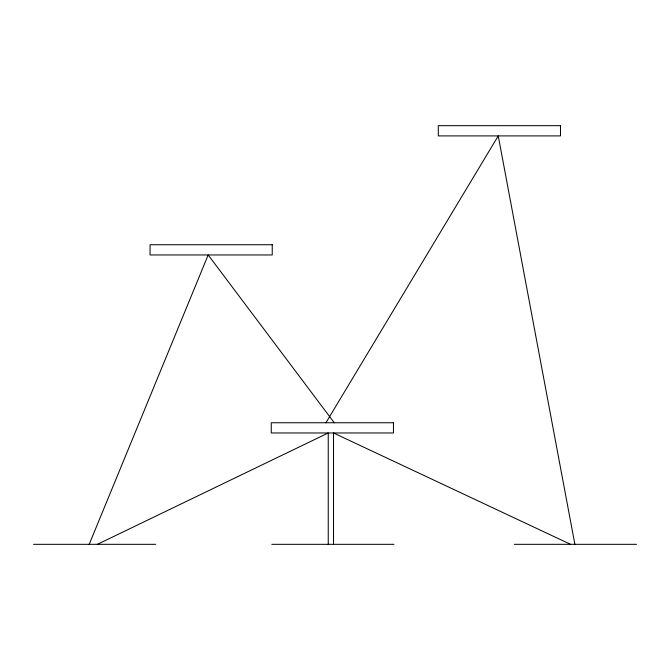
<?xml version="1.0" encoding="UTF-8"?>
<svg xmlns="http://www.w3.org/2000/svg" width="670" height="670" viewBox="0 0 670 670"><rect width="100%" height="100%" fill="white"/><g stroke="black" fill="none" stroke-linecap="round" stroke-linejoin="round"><path stroke-width="1" d="M89.202 544.325L208.177 254.96L334.255 422.753M325.922 422.753L498.245 135.901L574.877 544.325M97.435 544.325L328.241 432.971L328.241 544.325M33.5 544.325L155.683 544.325M271.777 544.325L393.96 544.325M514.317 544.325L636.5 544.325M570.522 544.325L333.518 432.971L333.518 544.325M560.48 125.675L438.297 125.675L438.297 135.901L560.48 135.901L560.48 125.675M272.238 244.734L150.055 244.734L150.055 254.96L272.238 254.96L272.238 244.734M393.449 422.753L271.266 422.753L271.266 432.971L393.449 432.971L393.449 422.753"/></g></svg>
